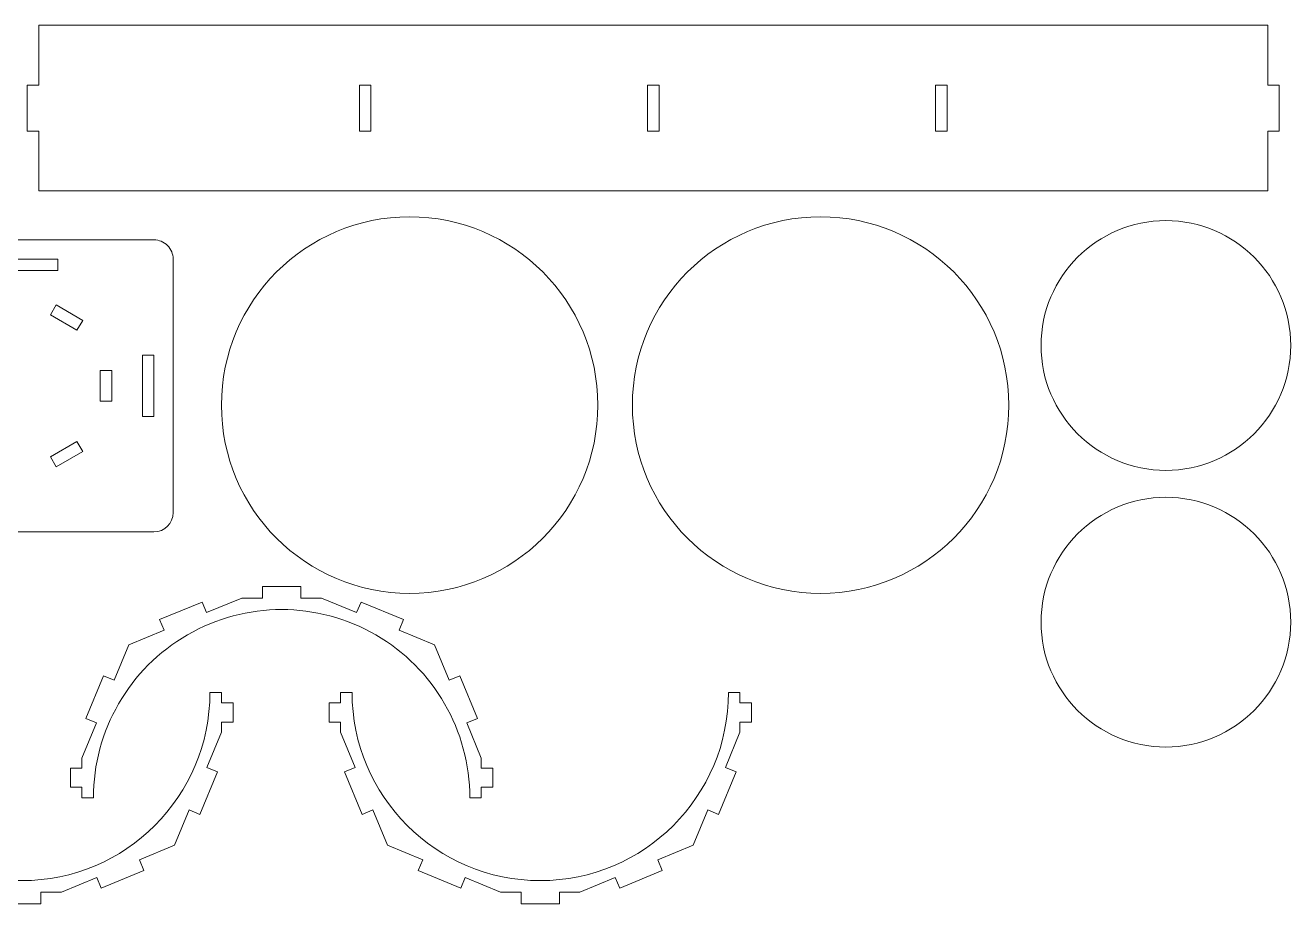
# Model space of a CAD drawing. Header units: millimetres. Extents: x -366 to 353, y -421 to 421.
# Drawn here: x -6.4 to 323.1, y -420.7 to -192.1 of the extents above; entities that cross this region are included whole.
import ezdxf

# ---------------------------------------------------------------- set-up
doc = ezdxf.new("R2010")
doc.units = ezdxf.units.MM
doc.header["$MEASUREMENT"] = 0
doc.layers.add('layer 1', color=7, linetype='Continuous')

msp = doc.modelspace()

# ---------------------------------------------------------------- linework, layer by layer
at = {"layer": 'layer 1', "color": 5, "lineweight": 9}
for points in [[(317.1085, -192.1421), (317.1085, -192.1421), (-2.8915, -192.1421), (-2.8915, -192.1421)], [(-2.8915, -192.1421), (-2.8915, -192.1421), (-2.8915, -207.6812), (-2.8915, -207.6812)], [(317.1085, -207.6812), (317.1085, -207.6812), (317.1085, -192.1421), (317.1085, -192.1421)], [(-2.8915, -207.6812), (-2.8915, -207.6812), (-5.8915, -207.6812), (-5.8915, -207.6812)], [(-5.8915, -207.6812), (-5.8915, -207.6812), (-5.8915, -219.6812), (-5.8915, -219.6812)], [(80.6085, -207.6812), (80.6085, -207.6812), (80.6085, -219.6812), (80.6085, -219.6812)], [(83.6085, -207.6812), (83.6085, -207.6812), (80.6085, -207.6812), (80.6085, -207.6812)], [(83.6085, -219.6812), (83.6085, -219.6812), (83.6085, -207.6812), (83.6085, -207.6812)], [(158.6085, -207.6812), (158.6085, -207.6812), (155.6085, -207.6812), (155.6085, -207.6812)], [(155.6085, -207.6812), (155.6085, -207.6812), (155.6085, -219.6812), (155.6085, -219.6812)], [(158.6085, -219.6812), (158.6085, -219.6812), (158.6085, -207.6812), (158.6085, -207.6812)], [(233.6085, -207.6812), (233.6085, -207.6812), (230.6085, -207.6812), (230.6085, -207.6812)], [(230.6085, -207.6812), (230.6085, -207.6812), (230.6085, -219.6812), (230.6085, -219.6812)], [(233.6085, -219.6812), (233.6085, -219.6812), (233.6085, -207.6812), (233.6085, -207.6812)], [(320.1085, -207.6812), (320.1085, -207.6812), (317.1085, -207.6812), (317.1085, -207.6812)], [(320.1085, -219.6812), (320.1085, -219.6812), (320.1085, -207.6812), (320.1085, -207.6812)], [(-5.8915, -219.6812), (-5.8915, -219.6812), (-2.8915, -219.6812), (-2.8915, -219.6812)], [(-2.8915, -219.6812), (-2.8915, -219.6812), (-2.8915, -235.2204), (-2.8915, -235.2204)], [(80.6085, -219.6812), (80.6085, -219.6812), (83.6085, -219.6812), (83.6085, -219.6812)], [(155.6085, -219.6812), (155.6085, -219.6812), (158.6085, -219.6812), (158.6085, -219.6812)], [(230.6085, -219.6812), (230.6085, -219.6812), (233.6085, -219.6812), (233.6085, -219.6812)], [(317.1085, -235.2204), (317.1085, -235.2204), (317.1085, -219.6812), (317.1085, -219.6812)], [(317.1085, -219.6812), (317.1085, -219.6812), (320.1085, -219.6812), (320.1085, -219.6812)], [(-2.8915, -235.2204), (-2.8915, -235.2204), (317.1085, -235.2204), (317.1085, -235.2204)], [(27.1085, -247.9738), (27.1085, -247.9738), (-38.8915, -247.9738), (-38.8915, -247.9738)], [(2.1085, -252.9738), (2.1085, -252.9738), (-13.8915, -252.9738), (-13.8915, -252.9738)], [(2.1085, -255.9738), (2.1085, -255.9738), (2.1085, -252.9738), (2.1085, -252.9738)], [(32.1085, -318.9738), (32.1085, -318.9738), (32.1085, -252.9738), (32.1085, -252.9738)], [(-13.8915, -255.9738), (-13.8915, -255.9738), (2.1085, -255.9738), (2.1085, -255.9738)], [(1.6444, -264.9213), (1.6444, -264.9213), (0.1444, -267.5193), (0.1444, -267.5193)], [(8.5726, -268.9213), (8.5726, -268.9213), (1.6444, -264.9213), (1.6444, -264.9213)], [(0.1444, -267.5193), (0.1444, -267.5193), (7.0726, -271.5193), (7.0726, -271.5193)], [(7.0726, -271.5193), (7.0726, -271.5193), (8.5726, -268.9213), (8.5726, -268.9213)], [(24.1085, -277.9738), (24.1085, -277.9738), (24.1085, -293.9738), (24.1085, -293.9738)], [(27.1085, -277.9738), (27.1085, -277.9738), (24.1085, -277.9738), (24.1085, -277.9738)], [(27.1085, -293.9738), (27.1085, -293.9738), (27.1085, -277.9738), (27.1085, -277.9738)], [(16.1085, -281.9738), (16.1085, -281.9738), (13.1085, -281.9738), (13.1085, -281.9738)], [(13.1085, -281.9738), (13.1085, -281.9738), (13.1085, -289.9738), (13.1085, -289.9738)], [(16.1085, -289.9738), (16.1085, -289.9738), (16.1085, -281.9738), (16.1085, -281.9738)], [(13.1085, -289.9738), (13.1085, -289.9738), (16.1085, -289.9738), (16.1085, -289.9738)], [(24.1085, -293.9738), (24.1085, -293.9738), (27.1085, -293.9738), (27.1085, -293.9738)], [(7.0726, -300.4283), (7.0726, -300.4283), (0.1444, -304.4283), (0.1444, -304.4283)], [(1.6444, -307.0264), (1.6444, -307.0264), (8.5726, -303.0264), (8.5726, -303.0264)], [(8.5726, -303.0264), (8.5726, -303.0264), (7.0726, -300.4283), (7.0726, -300.4283)], [(0.1444, -304.4283), (0.1444, -304.4283), (1.6444, -307.0264), (1.6444, -307.0264)], [(27.1085, -323.9738), (29.8699, -323.9738), (32.1085, -321.7353), (32.1085, -318.9739)], [(-38.8915, -323.9738), (-38.8915, -323.9738), (27.1085, -323.9738), (27.1085, -323.9738)], [(55.3468, -338.1928), (55.3468, -338.1928), (65.3468, -338.1928), (65.3468, -338.1928)], [(55.3468, -341.1928), (55.3468, -341.1928), (55.3468, -338.1928), (55.3468, -338.1928)], [(65.3468, -338.1928), (65.3468, -338.1928), (65.3468, -341.1928), (65.3468, -341.1928)], [(28.5842, -346.8177), (28.5842, -346.8177), (39.6707, -342.2255), (39.6707, -342.2255)], [(39.6707, -342.2255), (39.6707, -342.2255), (40.8188, -344.9972), (40.8188, -344.9972)], [(40.8188, -344.9972), (40.8188, -344.9972), (50.0033, -341.1928), (50.0033, -341.1928)], [(50.0033, -341.1928), (50.0033, -341.1928), (55.3468, -341.1928), (55.3468, -341.1928)], [(65.3468, -341.1928), (65.3468, -341.1928), (70.6902, -341.1928), (70.6902, -341.1928)], [(70.6902, -341.1928), (70.6902, -341.1928), (79.8748, -344.9972), (79.8748, -344.9972)], [(79.8748, -344.9972), (79.8748, -344.9972), (81.0228, -342.2255), (81.0228, -342.2255)], [(81.0228, -342.2255), (81.0228, -342.2255), (92.1094, -346.8177), (92.1094, -346.8177)], [(29.7322, -349.5894), (29.7322, -349.5894), (28.5842, -346.8177), (28.5842, -346.8177)], [(92.1094, -346.8177), (92.1094, -346.8177), (90.9613, -349.5894), (90.9613, -349.5894)], [(20.5477, -353.3937), (20.5477, -353.3937), (29.7322, -349.5894), (29.7322, -349.5894)], [(90.9613, -349.5894), (90.9613, -349.5894), (100.1459, -353.3937), (100.1459, -353.3937)], [(16.7433, -362.5783), (16.7433, -362.5783), (20.5477, -353.3937), (20.5477, -353.3937)], [(100.1459, -353.3937), (100.1459, -353.3937), (103.9502, -362.5783), (103.9502, -362.5783)], [(9.3795, -372.5168), (9.3795, -372.5168), (13.9717, -361.4302), (13.9717, -361.4302)], [(13.9717, -361.4302), (13.9717, -361.4302), (16.7433, -362.5783), (16.7433, -362.5783)], [(103.9502, -362.5783), (103.9502, -362.5783), (106.7219, -361.4302), (106.7219, -361.4302)], [(106.7219, -361.4302), (106.7219, -361.4302), (111.3141, -372.5168), (111.3141, -372.5168)], [(44.6907, -365.7364), (44.6907, -365.7364), (41.6907, -365.7364), (41.6907, -365.7364)], [(44.6907, -368.4799), (44.6907, -368.4799), (44.6907, -365.7364), (44.6907, -365.7364)], [(47.6907, -368.4799), (47.6907, -368.4799), (44.6907, -368.4799), (44.6907, -368.4799)], [(47.6907, -373.4799), (47.6907, -373.4799), (47.6907, -368.4799), (47.6907, -368.4799)], [(75.6907, -368.4799), (75.6907, -368.4799), (72.6907, -368.4799), (72.6907, -368.4799)], [(72.6907, -368.4799), (72.6907, -368.4799), (72.6907, -373.4799), (72.6907, -373.4799)], [(78.6907, -365.7364), (78.6907, -365.7364), (75.6907, -365.7364), (75.6907, -365.7364)], [(75.6907, -365.7364), (75.6907, -365.7364), (75.6907, -368.4799), (75.6907, -368.4799)], [(179.6907, -365.7364), (179.6907, -365.7364), (176.6907, -365.7364), (176.6907, -365.7364)], [(179.6907, -368.4799), (179.6907, -368.4799), (179.6907, -365.7364), (179.6907, -365.7364)], [(182.6907, -368.4799), (182.6907, -368.4799), (179.6907, -368.4799), (179.6907, -368.4799)], [(182.6907, -373.4799), (182.6907, -373.4799), (182.6907, -368.4799), (182.6907, -368.4799)], [(8.3468, -382.8494), (8.3468, -382.8494), (12.1511, -373.6648), (12.1511, -373.6648)], [(12.1511, -373.6648), (12.1511, -373.6648), (9.3795, -372.5168), (9.3795, -372.5168)], [(44.6907, -376.0799), (44.6907, -376.0799), (44.6907, -373.4799), (44.6907, -373.4799)], [(44.6907, -373.4799), (44.6907, -373.4799), (47.6907, -373.4799), (47.6907, -373.4799)], [(72.6907, -373.4799), (72.6907, -373.4799), (75.6907, -373.4799), (75.6907, -373.4799)], [(75.6907, -373.4799), (75.6907, -373.4799), (75.6907, -376.0799), (75.6907, -376.0799)], [(111.3141, -372.5168), (111.3141, -372.5168), (108.5424, -373.6648), (108.5424, -373.6648)], [(108.5424, -373.6648), (108.5424, -373.6648), (112.3468, -382.8494), (112.3468, -382.8494)], [(179.6907, -376.0799), (179.6907, -376.0799), (179.6907, -373.4799), (179.6907, -373.4799)], [(179.6907, -373.4799), (179.6907, -373.4799), (182.6907, -373.4799), (182.6907, -373.4799)], [(40.8864, -385.2644), (40.8864, -385.2644), (44.6907, -376.0799), (44.6907, -376.0799)], [(75.6907, -376.0799), (75.6907, -376.0799), (79.4951, -385.2644), (79.4951, -385.2644)], [(175.8864, -385.2644), (175.8864, -385.2644), (179.6907, -376.0799), (179.6907, -376.0799)], [(5.3468, -385.4494), (5.3468, -385.4494), (8.3468, -385.4494), (8.3468, -385.4494)], [(5.3468, -390.4494), (5.3468, -390.4494), (5.3468, -385.4494), (5.3468, -385.4494)], [(8.3468, -385.4494), (8.3468, -385.4494), (8.3468, -382.8494), (8.3468, -382.8494)], [(43.658, -386.4124), (43.658, -386.4124), (40.8864, -385.2644), (40.8864, -385.2644)], [(79.4951, -385.2644), (79.4951, -385.2644), (76.7234, -386.4124), (76.7234, -386.4124)], [(112.3468, -382.8494), (112.3468, -382.8494), (112.3468, -385.4494), (112.3468, -385.4494)], [(112.3468, -385.4494), (112.3468, -385.4494), (115.3468, -385.4494), (115.3468, -385.4494)], [(115.3468, -385.4494), (115.3468, -385.4494), (115.3468, -390.4494), (115.3468, -390.4494)], [(178.658, -386.4124), (178.658, -386.4124), (175.8864, -385.2644), (175.8864, -385.2644)], [(39.0658, -397.499), (39.0658, -397.499), (43.658, -386.4124), (43.658, -386.4124)], [(76.7234, -386.4124), (76.7234, -386.4124), (81.3156, -397.499), (81.3156, -397.499)], [(174.0658, -397.499), (174.0658, -397.499), (178.658, -386.4124), (178.658, -386.4124)], [(8.3468, -390.4494), (8.3468, -390.4494), (5.3468, -390.4494), (5.3468, -390.4494)], [(8.3468, -393.1928), (8.3468, -393.1928), (8.3468, -390.4494), (8.3468, -390.4494)], [(115.3468, -390.4494), (115.3468, -390.4494), (112.3468, -390.4494), (112.3468, -390.4494)], [(112.3468, -390.4494), (112.3468, -390.4494), (112.3468, -393.1928), (112.3468, -393.1928)], [(11.3468, -393.1928), (11.3468, -393.1928), (8.3468, -393.1928), (8.3468, -393.1928)], [(112.3468, -393.1928), (112.3468, -393.1928), (109.3468, -393.1928), (109.3468, -393.1928)], [(32.4898, -405.5355), (32.4898, -405.5355), (36.2942, -396.3509), (36.2942, -396.3509)], [(36.2942, -396.3509), (36.2942, -396.3509), (39.0658, -397.499), (39.0658, -397.499)], [(81.3156, -397.499), (81.3156, -397.499), (84.0873, -396.3509), (84.0873, -396.3509)], [(84.0873, -396.3509), (84.0873, -396.3509), (87.8916, -405.5355), (87.8916, -405.5355)], [(167.4898, -405.5355), (167.4898, -405.5355), (171.2942, -396.3509), (171.2942, -396.3509)], [(171.2942, -396.3509), (171.2942, -396.3509), (174.0658, -397.499), (174.0658, -397.499)], [(23.3053, -409.3398), (23.3053, -409.3398), (32.4898, -405.5355), (32.4898, -405.5355)], [(87.8916, -405.5355), (87.8916, -405.5355), (97.0762, -409.3398), (97.0762, -409.3398)], [(158.3053, -409.3398), (158.3053, -409.3398), (167.4898, -405.5355), (167.4898, -405.5355)], [(24.4533, -412.1115), (24.4533, -412.1115), (23.3053, -409.3398), (23.3053, -409.3398)], [(97.0762, -409.3398), (97.0762, -409.3398), (95.9281, -412.1115), (95.9281, -412.1115)], [(159.4533, -412.1115), (159.4533, -412.1115), (158.3053, -409.3398), (158.3053, -409.3398)], [(3.0342, -417.7364), (3.0342, -417.7364), (12.2187, -413.9321), (12.2187, -413.9321)], [(12.2187, -413.9321), (12.2187, -413.9321), (13.3668, -416.7037), (13.3668, -416.7037)], [(13.3668, -416.7037), (13.3668, -416.7037), (24.4533, -412.1115), (24.4533, -412.1115)], [(95.9281, -412.1115), (95.9281, -412.1115), (107.0147, -416.7037), (107.0147, -416.7037)], [(107.0147, -416.7037), (107.0147, -416.7037), (108.1627, -413.9321), (108.1627, -413.9321)], [(108.1627, -413.9321), (108.1627, -413.9321), (117.3473, -417.7364), (117.3473, -417.7364)], [(138.0342, -417.7364), (138.0342, -417.7364), (147.2187, -413.9321), (147.2187, -413.9321)], [(147.2187, -413.9321), (147.2187, -413.9321), (148.3668, -416.7037), (148.3668, -416.7037)], [(148.3668, -416.7037), (148.3668, -416.7037), (159.4533, -412.1115), (159.4533, -412.1115)], [(-2.3093, -417.7364), (-2.3093, -417.7364), (3.0342, -417.7364), (3.0342, -417.7364)], [(-2.3093, -420.7364), (-2.3093, -420.7364), (-2.3093, -417.7364), (-2.3093, -417.7364)], [(117.3473, -417.7364), (117.3473, -417.7364), (122.6907, -417.7364), (122.6907, -417.7364)], [(122.6907, -417.7364), (122.6907, -417.7364), (122.6907, -420.7364), (122.6907, -420.7364)], [(132.6907, -417.7364), (132.6907, -417.7364), (138.0342, -417.7364), (138.0342, -417.7364)], [(132.6907, -420.7364), (132.6907, -420.7364), (132.6907, -417.7364), (132.6907, -417.7364)], [(-12.3093, -420.7364), (-12.3093, -420.7364), (-2.3093, -420.7364), (-2.3093, -420.7364)], [(122.6907, -420.7364), (122.6907, -420.7364), (132.6907, -420.7364), (132.6907, -420.7364)]]:
    msp.add_open_spline(points, degree=3, dxfattribs=at)
for points, knots in [([(142.6791, -290.9738), (142.6791, -263.9119), (120.741, -241.9739), (93.6791, -241.9738), (93.6791, -241.9738), (66.6172, -241.9738), (44.6791, -263.9118), (44.6791, -290.9737), (44.6791, -290.9737), (44.679, -318.0356), (66.6169, -339.9737), (93.6789, -339.9738), (93.6789, -339.9738), (120.7408, -339.9739), (142.6789, -318.036), (142.6791, -290.9741)], [0, 0, 0, 0, 0.2, 0.2, 0.2, 0.2, 0.4, 0.4, 0.4, 0.4, 0.6, 0.6, 0.6, 0.6, 1, 1, 1, 1]), ([(249.6791, -290.9738), (249.6791, -263.9119), (227.741, -241.9739), (200.6791, -241.9738), (200.6791, -241.9738), (173.6172, -241.9738), (151.6791, -263.9118), (151.6791, -290.9737), (151.6791, -290.9737), (151.679, -318.0356), (173.6169, -339.9737), (200.6789, -339.9738), (200.6789, -339.9738), (227.7408, -339.9739), (249.6789, -318.036), (249.6791, -290.9741)], [0, 0, 0, 0, 0.2, 0.2, 0.2, 0.2, 0.4, 0.4, 0.4, 0.4, 0.6, 0.6, 0.6, 0.6, 1, 1, 1, 1]), ([(323.0747, -275.4662), (323.0747, -257.517), (308.524, -242.9662), (290.5748, -242.9662), (290.5748, -242.9662), (272.6256, -242.9662), (258.0748, -257.5169), (258.0747, -275.4661), (258.0747, -275.4661), (258.0747, -293.4153), (272.6254, -307.9661), (290.5746, -307.9662), (290.5746, -307.9662), (308.5239, -307.9663), (323.0746, -293.4156), (323.0747, -275.4664)], [0, 0, 0, 0, 0.2, 0.2, 0.2, 0.2, 0.4, 0.4, 0.4, 0.4, 0.6, 0.6, 0.6, 0.6, 1, 1, 1, 1]), ([(32.1085, -252.9738), (32.1085, -251.6477), (31.5817, -250.376), (30.644, -249.4383), (30.644, -249.4383), (29.7063, -248.5006), (28.4346, -247.9738), (27.1085, -247.9738)], [0, 0, 0, 0, 0.33333333, 0.33333333, 0.33333333, 0.33333333, 1, 1, 1, 1]), ([(323.0747, -347.4662), (323.0747, -329.517), (308.524, -314.9662), (290.5748, -314.9662), (290.5748, -314.9662), (272.6256, -314.9662), (258.0748, -329.5169), (258.0747, -347.4661), (258.0747, -347.4661), (258.0747, -365.4153), (272.6254, -379.9661), (290.5746, -379.9662), (290.5746, -379.9662), (308.5239, -379.9663), (323.0746, -365.4156), (323.0747, -347.4664)], [0, 0, 0, 0, 0.2, 0.2, 0.2, 0.2, 0.4, 0.4, 0.4, 0.4, 0.6, 0.6, 0.6, 0.6, 1, 1, 1, 1]), ([(109.3468, -393.1928), (109.3468, -375.6868), (100.0074, -359.5106), (84.8468, -350.7576), (84.8468, -350.7576), (69.6861, -342.0046), (51.0074, -342.0046), (35.8468, -350.7576), (35.8468, -350.7576), (20.6861, -359.5106), (11.3468, -375.6868), (11.3468, -393.1928)], [0, 0, 0, 0, 0.25, 0.25, 0.25, 0.25, 0.5, 0.5, 0.5, 0.5, 1, 1, 1, 1]), ([(-56.3093, -365.7364), (-56.3093, -392.7983), (-34.3713, -414.7363), (-7.3094, -414.7364), (-7.3094, -414.7364), (19.7525, -414.7365), (41.6906, -392.7986), (41.6907, -365.7367)], [0, 0, 0, 0, 0.33333333, 0.33333333, 0.33333333, 0.33333333, 1, 1, 1, 1]), ([(78.6907, -365.7364), (78.6907, -392.7983), (100.6287, -414.7363), (127.6906, -414.7364), (127.6906, -414.7364), (154.7525, -414.7365), (176.6906, -392.7986), (176.6907, -365.7367)], [0, 0, 0, 0, 0.33333333, 0.33333333, 0.33333333, 0.33333333, 1, 1, 1, 1])]:
    msp.add_open_spline(points, degree=3, knots=knots, dxfattribs=at)

doc.saveas('drawing.dxf')
